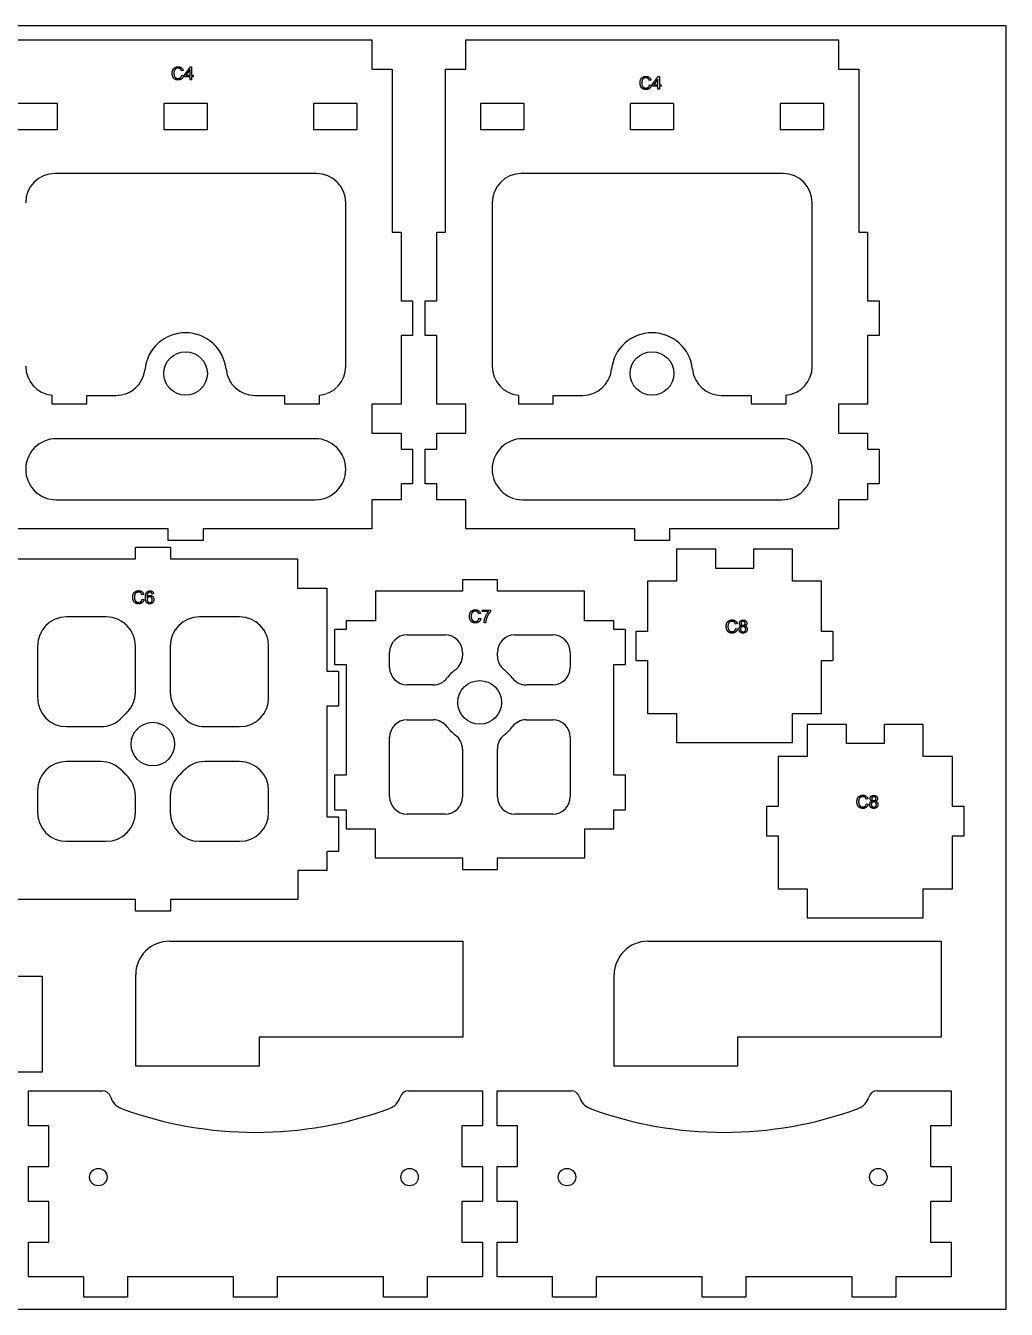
# Model space of a CAD drawing. Header units: millimetres. Extents: x -1421 to 1426, y -1337 to 584.
# Drawn here: x 6 to 464, y -678 to -78 of the extents above; entities that cross this region are included whole.
import ezdxf

# ---------------------------------------------------------------- set-up
doc = ezdxf.new("R2010")
doc.units = ezdxf.units.MM
doc.header["$MEASUREMENT"] = 0
doc.layers.add('Predeterminada', color=18, linetype='Continuous', true_color=0x000000)

msp = doc.modelspace()

# ---------------------------------------------------------------- linework, layer by layer
at = {"layer": 'Predeterminada'}
for p, q in [((-6.354, -84.643), (167.659, -84.643)), ((211.602, -84.643), (385.615, -84.643)), ((79.451, -98.929), (78.656, -99.112)), ((78.8, -101.162), (79.595, -101.361)), ((80.029, -101.159), (82.812, -97.291)), ((80.029, -101.845), (80.029, -101.159)), ((82.668, -101.845), (80.029, -101.845)), ((82.668, -98.497), (80.753, -101.159)), ((80.753, -101.159), (82.668, -101.159)), ((82.668, -101.159), (82.668, -98.497)), ((82.668, -103.255), (82.668, -101.845)), ((82.812, -97.291), (83.39, -97.291)), ((83.39, -97.291), (83.39, -101.159)), ((83.39, -101.159), (84.186, -101.159)), ((84.186, -101.845), (83.39, -101.845)), ((83.39, -101.845), (83.39, -103.255)), ((84.186, -101.159), (84.186, -101.845)), ((202.039, -98.369), (211.606, -98.369)), ((298.627, -105.647), (301.41, -101.78)), ((301.41, -101.78), (301.988, -101.78)), ((301.988, -101.78), (301.988, -105.647)), ((83.39, -103.255), (82.668, -103.255)), ((298.048, -103.418), (297.253, -103.601)), ((297.398, -105.651), (298.193, -105.85)), ((298.627, -106.334), (298.627, -105.647)), ((301.265, -106.334), (298.627, -106.334)), ((301.265, -102.986), (299.351, -105.647)), ((299.351, -105.647), (301.265, -105.647)), ((301.265, -105.647), (301.265, -102.986)), ((301.265, -107.744), (301.265, -106.334)), ((301.988, -107.744), (301.265, -107.744)), ((301.988, -105.647), (302.783, -105.647)), ((302.783, -106.334), (301.988, -106.334)), ((301.988, -106.334), (301.988, -107.744)), ((302.783, -105.647), (302.783, -106.334)), ((20.783, -114.314), (0.396, -114.314)), ((20.783, -126.546), (20.783, -114.314)), ((70.393, -114.314), (70.393, -126.546)), ((90.78, -114.314), (70.393, -114.314)), ((90.78, -126.546), (90.78, -114.314)), ((140.39, -114.314), (140.39, -126.546)), ((160.777, -114.314), (140.39, -114.314)), ((160.777, -126.546), (160.777, -114.314)), ((218.352, -114.314), (218.352, -126.546)), ((238.739, -114.314), (218.352, -114.314)), ((238.739, -126.546), (238.739, -114.314)), ((288.349, -114.314), (288.349, -126.546)), ((308.736, -114.314), (288.349, -114.314)), ((308.736, -126.546), (308.736, -114.314)), ((358.346, -114.314), (358.346, -126.546)), ((378.733, -114.314), (358.346, -114.314)), ((378.733, -126.546), (378.733, -114.314)), ((0.396, -126.546), (20.783, -126.546)), ((70.393, -126.546), (90.78, -126.546)), ((140.39, -126.546), (160.777, -126.546)), ((218.352, -126.546), (238.739, -126.546)), ((288.349, -126.546), (308.736, -126.546)), ((358.346, -126.546), (378.733, -126.546)), ((141.835, -147.164), (19.47, -147.164)), ((359.791, -147.164), (237.427, -147.164)), ((155.426, -237.219), (155.426, -160.756)), ((223.835, -160.756), (223.835, -237.219)), ((373.383, -237.219), (373.383, -160.756)), ((181.25, -206.548, 0), (186.687, -206.548)), ((186.687, -206.548), (186.687, -222.858)), ((192.574, -222.858, 0), (192.574, -206.548, 0)), ((192.574, -206.548, 0), (198.011, -206.548, 0)), ((399.207, -206.548, 0), (404.643, -206.548)), ((404.643, -206.548), (404.643, -222.858)), ((186.687, -222.858), (181.25, -222.858, 0)), ((198.011, -222.858, 0), (192.574, -222.858, 0)), ((404.643, -222.858), (399.207, -222.858, 0)), ((18.131, -250.745), (18.131, -254.822)), ((34.441, -254.822), (34.441, -250.811)), ((34.441, -250.811), (48.121, -250.811)), ((113.017, -250.811), (126.864, -250.811)), ((126.864, -250.811), (126.864, -254.822)), ((143.174, -254.822), (143.174, -250.745)), ((236.087, -250.745), (236.087, -254.822)), ((252.397, -254.822), (252.397, -250.811)), ((252.397, -250.811), (266.077, -250.811)), ((330.973, -250.811), (344.82, -250.811)), ((344.82, -250.811), (344.82, -254.822)), ((361.13, -254.822), (361.13, -250.745)), ((18.131, -254.822), (34.441, -254.822)), ((126.864, -254.822), (143.174, -254.822)), ((167.659, -254.889), (167.659, -268.48)), ((211.602, -254.889), (198.011, -254.889)), ((211.602, -268.48), (211.602, -254.889)), ((236.087, -254.822), (252.397, -254.822)), ((344.82, -254.822), (361.13, -254.822)), ((385.615, -254.889), (385.615, -268.48)), ((167.659, -268.48), (181.25, -268.48)), ((198.011, -268.48), (211.602, -268.48)), ((385.615, -268.48), (399.207, -268.48)), ((141.155, -271.054), (20.15, -271.054)), ((181.25, -275.879), (186.687, -275.879)), ((186.687, -275.879), (186.687, -292.189)), ((192.574, -292.189, 0), (192.574, -275.879)), ((192.574, -275.879), (198.011, -275.879)), ((359.111, -271.054), (238.106, -271.054)), ((399.207, -275.879), (404.643, -275.879)), ((404.643, -275.879), (404.643, -292.189)), ((186.687, -292.189), (181.25, -292.189)), ((198.011, -292.189), (192.574, -292.189, 0)), ((198.011, -299.597), (198.011, -292.189)), ((404.643, -292.189), (399.207, -292.189)), ((20.15, -299.597), (141.155, -299.597)), ((181.25, -299.597), (167.659, -299.597)), ((167.659, -299.597), (167.659, -313.188)), ((211.602, -299.597), (198.011, -299.597)), ((211.602, -313.188), (211.602, -299.597)), ((238.106, -299.597), (359.111, -299.597)), ((399.207, -299.597), (385.615, -299.597)), ((385.615, -299.597), (385.615, -313.188)), ((72.497, -313.188), (-6.354, -313.188)), ((72.497, -318.625), (72.497, -313.188)), ((167.659, -313.188), (88.807, -313.188)), ((88.807, -313.188), (88.807, -318.625)), ((290.454, -313.188), (211.602, -313.188)), ((290.454, -318.625), (290.454, -313.188)), ((385.615, -313.188), (306.764, -313.188)), ((306.764, -313.188), (306.764, -318.625)), ((57.241, -327.18), (57.241, -321.743)), ((57.241, -321.743), (73.551, -321.743)), ((88.807, -318.625), (72.497, -318.625)), ((73.551, -321.743), (73.551, -327.18)), ((306.764, -318.625), (290.454, -318.625)), ((328.261, -322.691), (310.006, -322.691)), ((310.006, -322.691), (310.006, -337.642)), ((328.261, -331.662), (328.261, -322.691)), ((364.185, -322.691), (345.93, -322.691)), ((345.93, -322.691), (345.93, -331.662)), ((364.185, -337.642), (364.185, -322.691)), ((-2.076, -327.18), (57.241, -327.18)), ((73.551, -327.18), (132.868, -327.18)), ((132.868, -327.18), (132.868, -340.909)), ((345.93, -331.662), (328.261, -331.662)), ((132.868, -340.909), (146.46, -340.909)), ((146.46, -340.909), (146.588, -340.909)), ((146.588, -340.909), (146.588, -379.784)), ((226.268, -336.944), (209.958, -336.944)), ((209.958, -336.944), (209.958, -342.38)), ((226.268, -342.38), (226.268, -336.944)), ((310.006, -337.642), (296.414, -337.642)), ((296.414, -337.642), (296.414, -361.094)), ((377.777, -337.642), (364.185, -337.642)), ((377.777, -361.094), (377.777, -337.642)), ((61.015, -343.825), (60.22, -344.008)), ((60.364, -346.058), (61.16, -346.257)), ((65.642, -343.633), (64.919, -343.705)), ((169.295, -342.38), (169.295, -356.109)), ((209.958, -342.38), (169.295, -342.38)), ((266.931, -342.38), (226.268, -342.38)), ((266.931, -356.109), (266.931, -342.38)), ((218.362, -352.736, 0), (217.566, -352.919, 0)), ((219.229, -351.893, 0), (219.229, -351.17, 0)), ((219.229, -351.17, 0), (223.096, -351.17, 0)), ((222.157, -351.893, 0), (219.229, -351.893, 0)), ((223.096, -351.17, 0), (223.096, -351.755, 0)), ((43.539, -354.363), (24.98, -354.363)), ((105.813, -354.363), (87.032, -354.363)), ((155.703, -356.109), (155.542, -356.109)), ((155.542, -356.109), (155.542, -360.284)), ((169.295, -356.109), (155.703, -356.109)), ((217.711, -354.969, 0), (218.506, -355.168, 0)), ((220.783, -357.062, 0), (220.06, -357.062, 0)), ((280.523, -356.109), (266.931, -356.109)), ((280.684, -356.109), (280.523, -356.109)), ((280.684, -360.284), (280.684, -356.109)), ((338.317, -357.493), (337.522, -357.676)), ((337.667, -359.726), (338.462, -359.925)), ((155.542, -360.284), (150.106, -360.284)), ((150.106, -360.284), (150.106, -376.594, 0)), ((184.085, -362.768), (201.803, -362.768)), ((234.423, -362.768), (252.141, -362.768)), ((286.12, -360.284), (280.684, -360.284)), ((286.12, -376.594), (286.12, -360.284)), ((296.414, -361.094), (290.978, -361.094)), ((290.978, -361.094), (290.978, -374.685)), ((383.213, -361.094), (377.777, -361.094)), ((383.213, -374.685), (383.213, -361.094)), ((11.388, -367.955), (11.388, -392.057)), ((57.13, -389.49), (57.13, -367.955)), ((73.44, -367.955), (73.44, -389.49)), ((119.404, -392.057), (119.404, -367.955)), ((175.93, -377.993), (175.93, -370.923)), ((209.958, -370.923), (209.958, -372.474)), ((226.268, -372.64), (226.268, -370.923)), ((260.296, -370.923), (260.296, -377.993)), ((150.106, -376.594, 0), (155.542, -376.594, 0)), ((155.542, -376.594, 0), (155.542, -428.256, 0)), ((280.684, -428.256, 0), (280.684, -376.594, 0)), ((280.684, -376.594, 0), (286.12, -376.594)), ((290.978, -374.685), (296.414, -374.685)), ((296.414, -374.685), (296.414, -399.496)), ((377.777, -399.496), (377.777, -374.685)), ((377.777, -374.685), (383.213, -374.685)), ((146.588, -379.784), (152.024, -379.784)), ((152.024, -379.784), (152.024, -396.094)), ((196.256, -386.148), (184.085, -386.148)), ((252.141, -386.148), (239.749, -386.148)), ((152.024, -396.094), (146.588, -396.094)), ((146.588, -396.094), (146.588, -447.756)), ((296.414, -399.496), (310.006, -399.496)), ((310.006, -399.496), (310.006, -413.088)), ((364.185, -413.088), (364.185, -399.496)), ((364.185, -399.496), (377.777, -399.496)), ((24.98, -405.648), (40.972, -405.648)), ((89.599, -405.648), (105.813, -405.648)), ((184.085, -402.458), (196.256, -402.458)), ((239.749, -402.458), (252.141, -402.458)), ((389.338, -404.624), (371.083, -404.624)), ((371.083, -404.624), (371.083, -419.575)), ((389.338, -413.594), (389.338, -404.624)), ((425.262, -404.624), (407.007, -404.624)), ((407.007, -404.624), (407.007, -413.594)), ((425.262, -419.575), (425.262, -404.624)), ((175.93, -438.382), (175.93, -410.613)), ((260.296, -410.613), (260.296, -438.382)), ((310.006, -413.088), (364.185, -413.088)), ((407.007, -413.594), (389.338, -413.594)), ((209.958, -416.133), (209.958, -438.382)), ((226.268, -438.382), (226.268, -415.966)), ((371.083, -419.575), (357.491, -419.575)), ((357.491, -419.575), (357.491, -443.026)), ((438.854, -419.575), (425.262, -419.575)), ((438.854, -443.026), (438.854, -419.575)), ((40.972, -421.958), (24.98, -421.958)), ((105.813, -421.958), (89.599, -421.958)), ((155.542, -428.256, 0), (150.106, -428.256)), ((150.106, -428.256), (150.106, -444.566, 0)), ((286.12, -428.256), (280.684, -428.256, 0)), ((286.12, -444.566), (286.12, -428.256)), ((11.388, -435.55), (11.388, -445.649)), ((119.404, -445.649), (119.404, -435.55)), ((57.13, -445.649), (57.13, -438.117)), ((73.44, -438.117), (73.44, -445.649)), ((357.491, -443.026), (352.055, -443.026)), ((352.055, -443.026), (352.055, -456.618)), ((399.394, -439.425), (398.599, -439.608)), ((398.744, -441.658), (399.539, -441.858)), ((444.29, -443.026), (438.854, -443.026)), ((444.29, -456.618), (444.29, -443.026)), ((146.588, -447.756), (152.024, -447.756)), ((150.106, -444.566, 0), (155.542, -444.566, 0)), ((152.024, -447.756), (152.024, -464.066)), ((155.542, -444.566, 0), (155.542, -453.332, 0)), ((201.803, -446.537), (184.085, -446.537)), ((252.141, -446.537), (234.423, -446.537)), ((280.684, -453.332, 0), (280.684, -444.566, 0)), ((280.684, -444.566, 0), (286.12, -444.566)), ((155.542, -453.332, 0), (169.134, -453.332)), ((169.134, -453.332), (169.134, -466.924)), ((267.092, -466.924), (267.092, -453.332)), ((267.092, -453.332), (280.684, -453.332, 0)), ((24.98, -459.241), (43.539, -459.241)), ((87.032, -459.241), (105.813, -459.241)), ((352.055, -456.618), (357.491, -456.618)), ((357.491, -456.618), (357.491, -481.429)), ((438.854, -481.429), (438.854, -456.618)), ((438.854, -456.618), (444.29, -456.618)), ((152.024, -464.066), (146.588, -464.066)), ((146.588, -464.066), (146.588, -472.832)), ((169.134, -466.924), (209.958, -466.924)), ((209.958, -466.924), (209.958, -472.361)), ((226.268, -472.361), (226.268, -466.924)), ((226.268, -466.924), (267.092, -466.924)), ((146.588, -472.832), (132.996, -472.832)), ((132.996, -472.832), (132.996, -486.424)), ((209.958, -472.361), (226.268, -472.361)), ((357.491, -481.429), (371.083, -481.429)), ((371.083, -481.429), (371.083, -495.02)), ((425.262, -495.02), (425.262, -481.429)), ((425.262, -481.429), (438.854, -481.429)), ((57.241, -486.424), (-2.204, -486.424)), ((57.241, -491.861), (57.241, -486.424)), ((73.551, -491.861), (57.241, -491.861)), ((132.996, -486.424), (73.551, -486.424)), ((73.551, -486.424), (73.551, -491.861)), ((371.083, -495.02), (425.262, -495.02)), ((72.998, -505.953), (210.078, -505.953)), ((210.078, -505.953), (210.078, -550.805)), ((296.553, -505.953), (433.633, -505.953)), ((433.633, -505.953), (433.633, -550.805)), ((57.272, -564.397), (57.272, -521.679)), ((280.827, -564.397), (280.827, -521.679)), ((-123.424, -522.217), (13.655, -522.217)), ((13.655, -522.217), (13.655, -567.07)), ((210.078, -550.805), (114.937, -550.805)), ((114.937, -550.805), (114.937, -564.397)), ((433.633, -550.805), (338.492, -550.805)), ((338.492, -550.805), (338.492, -564.397)), ((13.655, -567.07), (-81.486, -567.07)), ((114.937, -564.397), (57.272, -564.397)), ((338.492, -564.397), (280.827, -564.397)), ((7.211, -592.188), (7.211, -575.878)), ((7.211, -575.878), (16.726, -575.878)), ((16.726, -575.878), (41.703, -575.878)), ((184.749, -575.878), (209.727, -575.878)), ((209.727, -575.878), (219.241, -575.878)), ((219.241, -575.878), (219.241, -592.188)), ((226.195, -592.188), (226.195, -575.878)), ((226.195, -575.878), (235.709, -575.878)), ((235.709, -575.878), (260.687, -575.878)), ((403.733, -575.878), (428.711, -575.878)), ((428.711, -575.878), (438.225, -575.878)), ((438.225, -575.878), (438.225, -592.188)), ((16.726, -592.188), (7.211, -592.188)), ((16.726, -611.217), (16.726, -592.188)), ((219.241, -592.188), (209.727, -592.188)), ((209.727, -592.188), (209.727, -611.217)), ((235.709, -592.188), (226.195, -592.188)), ((235.709, -611.217), (235.709, -592.188)), ((438.225, -592.188), (428.711, -592.188)), ((428.711, -592.188), (428.711, -611.217)), ((7.211, -627.527), (7.211, -611.217)), ((7.211, -611.217), (16.726, -611.217)), ((209.727, -611.217), (219.241, -611.217)), ((219.241, -611.217), (219.241, -627.527)), ((226.195, -627.527), (226.195, -611.217)), ((226.195, -611.217), (235.709, -611.217)), ((428.711, -611.217), (438.225, -611.217)), ((438.225, -611.217), (438.225, -627.527)), ((16.726, -627.527), (7.211, -627.527)), ((16.726, -646.555), (16.726, -627.527)), ((219.241, -627.527), (209.727, -627.527)), ((209.727, -627.527), (209.727, -646.555)), ((235.709, -627.527), (226.195, -627.527)), ((235.709, -646.555), (235.709, -627.527)), ((438.225, -627.527), (428.711, -627.527)), ((428.711, -627.527), (428.711, -646.555)), ((7.211, -662.865), (7.211, -646.555)), ((7.211, -646.555), (16.726, -646.555)), ((209.727, -646.555), (219.241, -646.555)), ((219.241, -646.555), (219.241, -662.865)), ((226.195, -662.865), (226.195, -646.555)), ((226.195, -646.555), (235.709, -646.555)), ((428.711, -646.555), (438.225, -646.555)), ((438.225, -646.555), (438.225, -662.865)), ((16.726, -662.865), (7.211, -662.865)), ((33.035, -662.865), (16.726, -662.865)), ((33.035, -672.379), (33.035, -662.865)), ((103.032, -662.865), (53.423, -662.865)), ((53.423, -662.865), (53.423, -672.379)), ((103.032, -672.379), (103.032, -662.865)), ((173.029, -662.865), (123.42, -662.865)), ((123.42, -662.865), (123.42, -672.379)), ((173.029, -672.379), (173.029, -662.865)), ((209.727, -662.865), (193.417, -662.865)), ((193.417, -662.865), (193.417, -672.379)), ((219.241, -662.865), (209.727, -662.865)), ((235.709, -662.865), (226.195, -662.865)), ((252.019, -662.865), (235.709, -662.865)), ((252.019, -672.379), (252.019, -662.865)), ((322.016, -662.865), (272.407, -662.865)), ((272.407, -662.865), (272.407, -672.379)), ((322.016, -672.379), (322.016, -662.865)), ((392.013, -662.865), (342.404, -662.865)), ((342.404, -662.865), (342.404, -672.379)), ((392.013, -672.379), (392.013, -662.865)), ((428.711, -662.865), (412.401, -662.865)), ((412.401, -662.865), (412.401, -672.379)), ((438.225, -662.865), (428.711, -662.865)), ((53.423, -672.379), (33.035, -672.379)), ((123.42, -672.379), (103.032, -672.379)), ((193.417, -672.379), (173.029, -672.379)), ((272.407, -672.379), (252.019, -672.379)), ((342.404, -672.379), (322.016, -672.379)), ((412.401, -672.379), (392.013, -672.379))]:
    msp.add_line(p, q, dxfattribs=at)
msp.add_lwpolyline([(-435.939, -677.994), (464.061, -677.994), (464.061, -77.994), (-435.939, -77.994), (-435.939, -677.994)], dxfattribs=at)
for centre, radius in [((80.569, -240.567), 10.194), ((298.525, -240.567), 10.194), ((218.002, -394.303), 10.194), ((65.285, -413.803), 10.194), ((39.811, -616.198), 4.077), ((185.256, -616.198), 4.077), ((258.794, -616.198), 4.077), ((404.24, -616.198), 4.077)]:
    msp.add_circle(centre, radius, dxfattribs=at)
for centre, radius, start, end in [((19.47, -160.756), 13.592, 90, 180), ((141.835, -160.756), 13.592, 0, 90), ((237.427, -160.756), 13.592, 90, 180), ((359.791, -160.756), 13.592, 0, 90), ((80.569, -240.567), 19.028, 5.890948, 174.109052), ((298.525, -240.567), 19.028, 5.890948, 174.109052), ((19.47, -237.219), 13.592, 180, 264.34482), ((48.121, -237.219), 13.592, 269.999999, 354.109052), ((113.017, -237.219), 13.592, 185.890948, 270), ((141.835, -237.219), 13.592, 275.65518, 360), ((237.427, -237.219), 13.592, 180, 264.34482), ((266.077, -237.219), 13.592, 269.999999, 354.109052), ((330.973, -237.219), 13.592, 185.890948, 270), ((359.791, -237.219), 13.592, 275.65518, 360), ((20.15, -285.325), 14.271, 90, 180), ((141.155, -285.325), 14.271, 0, 90), ((238.106, -285.325), 14.271, 90, 180), ((359.111, -285.325), 14.271, 0, 90), ((20.15, -285.325), 14.271, 180, 270), ((141.155, -285.325), 14.271, 270, 360), ((238.106, -285.325), 14.271, 180, 270), ((359.111, -285.325), 14.271, 270, 360), ((24.98, -367.955), 13.592, 90, 180), ((43.539, -367.955), 13.592, 360, 90), ((87.032, -367.955), 13.592, 90, 180), ((105.813, -367.955), 13.592, 0, 90), ((184.085, -370.923), 8.155, 90, 180), ((201.803, -370.923), 8.155, 0, 90), ((234.423, -370.923), 8.155, 90, 180), ((252.141, -370.923), 8.155, 360, 90), ((184.085, -377.993), 8.155, 180, 270), ((201.803, -372.474), 8.155, 306.57838, 0.000011), ((234.423, -372.64), 8.155, 180, 232.837463), ((252.141, -377.993), 8.155, 270, 0), ((196.256, -377.993), 8.155, 269.999994, 323.1301), ((218.002, -394.303), 19.028, 126.578373, 143.130103), ((218.002, -394.303), 19.028, 36.86989, 52.837463), ((239.749, -377.993), 8.155, 216.869916, 270.000044), ((43.539, -389.49), 13.592, 311.810315, 0), ((87.032, -389.49), 13.592, 180, 228.189685), ((24.98, -392.057), 13.592, 180, 270), ((105.813, -392.057), 13.592, 270, 0), ((40.972, -392.057), 13.592, 269.999951, 318.189666), ((65.285, -413.803), 19.028, 131.810315, 138.189699), ((65.285, -413.803), 19.028, 41.810314, 48.189685), ((89.599, -392.057), 13.592, 221.810316, 270.000002), ((184.085, -410.613), 8.155, 90, 180), ((196.256, -410.613), 8.155, 36.8699, 90.000005), ((218.002, -394.303), 19.028, 216.869897, 233.421625), ((218.002, -394.303), 19.028, 307.162534, 323.130103), ((239.749, -410.613), 8.155, 89.999999, 143.130102), ((252.141, -410.613), 8.155, 360, 90), ((201.803, -416.133), 8.155, 360, 53.421625), ((234.423, -415.966), 8.155, 127.162543, 180.000016), ((24.98, -435.55), 13.592, 90, 180), ((40.972, -435.55), 13.592, 41.810315, 90), ((89.599, -435.55), 13.592, 89.999963, 138.189671), ((105.813, -435.55), 13.592, 360, 90), ((65.285, -413.803), 19.028, 221.810315, 228.189685), ((43.539, -438.117), 13.592, 360, 48.189685), ((87.032, -438.117), 13.592, 131.810356, 180.000105), ((65.285, -413.803), 19.028, 311.810286, 318.189695), ((184.085, -438.382), 8.155, 180, 270), ((201.803, -438.382), 8.155, 270, 0), ((234.423, -438.382), 8.155, 180, 270), ((252.141, -438.382), 8.155, 270, 0), ((24.98, -445.649), 13.592, 180, 270), ((43.539, -445.649), 13.592, 270, 0), ((87.032, -445.649), 13.592, 180, 270), ((105.813, -445.649), 13.592, 270, 0), ((72.998, -521.679), 15.726, 90.000355, 180.000355), ((296.554, -521.679), 15.726, 90.000355, 180.000355), ((41.703, -579.956), 4.077, 16.644362, 90.000002), ((184.749, -579.956), 4.077, 89.999968, 163.355632), ((260.687, -579.956), 4.077, 16.644362, 90.000002), ((403.733, -579.956), 4.077, 89.999968, 163.355632), ((53.423, -576.452), 8.155, 196.644361, 249.775627), ((173.029, -576.452), 8.155, 290.224373, 343.355641), ((272.407, -576.452), 8.155, 196.644361, 249.775627), ((392.013, -576.452), 8.155, 290.224373, 343.355641), ((113.226, -414.125), 181.148, 249.775627, 290.224373), ((332.21, -414.125), 181.148, 249.775627, 290.224373)]:
    msp.add_arc(centre, radius, start, end, dxfattribs=at)
for points, degree in [([(167.659, -84.643), (167.658, -89.218), (167.656, -93.794), (167.655, -98.369)], 3), ([(385.615, -84.643), (385.614, -89.218), (385.613, -93.794), (385.611, -98.369)], 3), ([(74.318, -100.228), (74.318, -99.294), (74.671, -98.599)], 2), ([(74.634, -101.831), (74.318, -101.085), (74.318, -100.228)], 2), ([(75.554, -102.97), (74.95, -102.577), (74.634, -101.831)], 2), ([(74.671, -98.599), (75.025, -97.904), (75.677, -97.544)], 2), ([(75.299, -99.081), (75.113, -99.635), (75.113, -100.225)], 2), ([(75.113, -100.225), (75.113, -100.984), (75.336, -101.55)], 2), ([(75.941, -98.198), (75.484, -98.527), (75.299, -99.081)], 2), ([(75.336, -101.55), (75.559, -102.116), (76.029, -102.397)], 2), ([(75.677, -97.544), (76.329, -97.183), (77.113, -97.183)], 2), ([(77.078, -97.869), (76.398, -97.869), (75.941, -98.198)], 2), ([(78.06, -98.166), (77.669, -97.869), (77.078, -97.869)], 2), ([(77.113, -97.183), (78.001, -97.183), (78.607, -97.641)], 2), ([(78.656, -99.112), (78.451, -98.462), (78.06, -98.166)], 2), ([(78.175, -102.295), (78.637, -101.913), (78.8, -101.162)], 2), ([(78.607, -97.641), (79.212, -98.099), (79.451, -98.929)], 2), ([(79.595, -101.361), (79.347, -102.338), (78.702, -102.851)], 2), ([(202.039, -174.502), (202.039, -149.124), (202.039, -123.747), (202.039, -98.369)], 3), ([(294.275, -102.032), (294.927, -101.672), (295.71, -101.672)], 2), ([(295.71, -101.672), (296.599, -101.672), (297.204, -102.13)], 2), ([(77.124, -103.363), (76.159, -103.363), (75.554, -102.97)], 2), ([(76.029, -102.397), (76.499, -102.677), (77.047, -102.677)], 2), ([(77.047, -102.677), (77.713, -102.677), (78.175, -102.295)], 2), ([(78.702, -102.851), (78.056, -103.363), (77.124, -103.363)], 2), ([(292.916, -104.717), (292.916, -103.783), (293.269, -103.088)], 2), ([(293.231, -106.32), (292.916, -105.573), (292.916, -104.717)], 2), ([(294.152, -107.459), (293.547, -107.066), (293.231, -106.32)], 2), ([(293.269, -103.088), (293.622, -102.393), (294.275, -102.032)], 2), ([(293.896, -103.57), (293.711, -104.124), (293.711, -104.713)], 2), ([(293.711, -104.713), (293.711, -105.472), (293.934, -106.039)], 2), ([(294.538, -102.687), (294.081, -103.016), (293.896, -103.57)], 2), ([(293.934, -106.039), (294.156, -106.605), (294.626, -106.885)], 2), ([(295.721, -107.852), (294.756, -107.852), (294.152, -107.459)], 2), ([(295.675, -102.358), (294.995, -102.358), (294.538, -102.687)], 2), ([(294.626, -106.885), (295.096, -107.166), (295.644, -107.166)], 2), ([(295.644, -107.166), (296.31, -107.166), (296.772, -106.784)], 2), ([(296.658, -102.655), (296.267, -102.358), (295.675, -102.358)], 2), ([(297.299, -107.339), (296.654, -107.852), (295.721, -107.852)], 2), ([(297.253, -103.601), (297.048, -102.951), (296.658, -102.655)], 2), ([(296.772, -106.784), (297.234, -106.402), (297.398, -105.651)], 2), ([(297.204, -102.13), (297.81, -102.588), (298.048, -103.418)], 2), ([(298.193, -105.85), (297.944, -106.827), (297.299, -107.339)], 2), ([(181.25, -174.503, 0), (181.25, -185.185, 0), (181.25, -195.867, 0), (181.25, -206.548, 0)], 3), ([(198.011, -206.548, 0), (198.011, -195.866, 0), (198.011, -185.184, 0), (198.011, -174.502, 0)], 3), ([(399.207, -174.503, 0), (399.207, -185.185, 0), (399.207, -195.867, 0), (399.207, -206.548, 0)], 3), ([(181.25, -222.858, 0), (181.25, -233.535, 0), (181.25, -244.212, 0), (181.25, -254.889)], 3), ([(198.011, -254.889), (198.011, -244.212, 0), (198.011, -233.535, 0), (198.011, -222.858, 0)], 3), ([(399.207, -222.858, 0), (399.207, -233.535, 0), (399.207, -244.212, 0), (399.207, -254.889)], 3), ([(55.882, -345.124), (55.882, -344.19), (56.236, -343.495)], 2), ([(56.198, -346.727), (55.882, -345.981), (55.882, -345.124)], 2), ([(57.118, -347.866), (56.514, -347.473), (56.198, -346.727)], 2), ([(56.236, -343.495), (56.589, -342.8), (57.241, -342.439)], 2), ([(56.863, -343.977), (56.678, -344.531), (56.678, -345.12)], 2), ([(56.678, -345.12), (56.678, -345.879), (56.9, -346.446)], 2), ([(57.505, -343.094), (57.048, -343.423), (56.863, -343.977)], 2), ([(56.9, -346.446), (57.123, -347.012), (57.593, -347.292)], 2), ([(58.688, -348.259), (57.723, -348.259), (57.118, -347.866)], 2), ([(57.241, -342.439), (57.894, -342.079), (58.677, -342.079)], 2), ([(58.642, -342.765), (57.962, -342.765), (57.505, -343.094)], 2), ([(57.593, -347.292), (58.063, -347.573), (58.611, -347.573)], 2), ([(58.611, -347.573), (59.277, -347.573), (59.739, -347.191)], 2), ([(59.624, -343.062), (59.234, -342.765), (58.642, -342.765)], 2), ([(58.677, -342.079), (59.565, -342.079), (60.171, -342.537)], 2), ([(60.266, -347.747), (59.621, -348.259), (58.688, -348.259)], 2), ([(60.22, -344.008), (60.015, -343.358), (59.624, -343.062)], 2), ([(59.739, -347.191), (60.201, -346.809), (60.364, -346.058)], 2), ([(60.171, -342.537), (60.777, -342.995), (61.015, -343.825)], 2), ([(61.16, -346.257), (60.911, -347.234), (60.266, -347.747)], 2), ([(61.81, -345.358), (61.81, -343.624), (62.449, -342.837)], 2), ([(62.388, -347.584), (61.81, -346.908), (61.81, -345.358)], 2), ([(63.882, -348.259), (62.966, -348.259), (62.388, -347.584)], 2), ([(62.449, -342.837), (63.006, -342.151), (63.949, -342.151)], 2), ([(62.741, -343.697), (62.541, -344.182), (62.533, -345.075)], 2), ([(62.533, -345.075), (62.798, -344.673), (63.181, -344.478)], 2), ([(62.993, -345.289), (62.642, -345.643), (62.642, -346.218)], 2), ([(62.642, -346.218), (62.642, -346.596), (62.805, -346.94)], 2), ([(63.271, -342.961), (62.941, -343.213), (62.741, -343.697)], 2), ([(62.805, -346.94), (62.968, -347.284), (63.253, -347.464)], 2), ([(63.849, -344.934), (63.345, -344.934), (62.993, -345.289)], 2), ([(63.181, -344.478), (63.564, -344.283), (63.984, -344.283)], 2), ([(63.253, -347.464), (63.537, -347.645), (63.878, -347.645)], 2), ([(63.905, -342.765), (63.554, -342.765), (63.271, -342.961)], 2), ([(64.701, -345.289), (64.375, -344.934), (63.849, -344.934)], 2), ([(63.878, -347.645), (64.367, -347.645), (64.697, -347.272)], 2), ([(64.641, -343.079), (64.343, -342.765), (63.905, -342.765)], 2), ([(63.949, -342.151), (64.653, -342.151), (65.103, -342.545)], 2), ([(63.984, -344.283), (64.719, -344.283), (65.234, -344.823)], 2), ([(64.919, -343.705), (64.82, -343.274), (64.641, -343.079)], 2), ([(64.697, -347.272), (65.027, -346.899), (65.027, -346.259)], 2), ([(65.027, -346.259), (65.027, -345.643), (64.701, -345.289)], 2), ([(65.508, -347.263), (65.265, -347.746), (64.842, -348.003)], 2), ([(65.103, -342.545), (65.552, -342.939), (65.642, -343.633)], 2), ([(65.234, -344.823), (65.75, -345.363), (65.75, -346.218)], 2), ([(65.75, -346.218), (65.75, -346.781), (65.508, -347.263)], 2), ([(64.842, -348.003), (64.419, -348.259), (63.882, -348.259)], 2), ([(213.229, -354.035, 0), (213.229, -353.101, 0), (213.582, -352.406, 0)], 2), ([(213.582, -352.406, 0), (213.936, -351.711, 0), (214.588, -351.35, 0)], 2), ([(214.209, -352.888, 0), (214.024, -353.442, 0), (214.024, -354.031, 0)], 2), ([(214.852, -352.005, 0), (214.395, -352.334, 0), (214.209, -352.888, 0)], 2), ([(214.588, -351.35, 0), (215.24, -350.99, 0), (216.023, -350.99, 0)], 2), ([(215.988, -351.676, 0), (215.308, -351.676, 0), (214.852, -352.005, 0)], 2), ([(216.971, -351.973, 0), (216.58, -351.676, 0), (215.988, -351.676, 0)], 2), ([(216.023, -350.99, 0), (216.912, -350.99, 0), (217.518, -351.448, 0)], 2), ([(217.566, -352.919, 0), (217.361, -352.269, 0), (216.971, -351.973, 0)], 2), ([(217.518, -351.448, 0), (218.123, -351.906, 0), (218.362, -352.736, 0)], 2), ([(220.338, -355.366, 0), (220.604, -354.372, 0), (221.1, -353.449, 0)], 2), ([(221.948, -353.366, 0), (221.379, -354.368, 0), (221.069, -355.427, 0)], 2), ([(221.1, -353.449, 0), (221.597, -352.526, 0), (222.157, -351.893, 0)], 2), ([(223.096, -351.755, 0), (222.517, -352.364, 0), (221.948, -353.366, 0)], 2), ([(213.545, -355.638, 0), (213.229, -354.891, 0), (213.229, -354.035, 0)], 2), ([(214.465, -356.777, 0), (213.86, -356.384, 0), (213.545, -355.638, 0)], 2), ([(214.024, -354.031, 0), (214.024, -354.79, 0), (214.247, -355.357, 0)], 2), ([(214.247, -355.357, 0), (214.47, -355.923, 0), (214.94, -356.203, 0)], 2), ([(216.035, -357.17, 0), (215.07, -357.17, 0), (214.465, -356.777, 0)], 2), ([(214.94, -356.203, 0), (215.41, -356.484, 0), (215.957, -356.484, 0)], 2), ([(215.957, -356.484, 0), (216.624, -356.484, 0), (217.086, -356.102, 0)], 2), ([(217.612, -356.657, 0), (216.967, -357.17, 0), (216.035, -357.17, 0)], 2), ([(217.086, -356.102, 0), (217.548, -355.72, 0), (217.711, -354.969, 0)], 2), ([(218.506, -355.168, 0), (218.258, -356.145, 0), (217.612, -356.657, 0)], 2), ([(220.06, -357.062, 0), (220.073, -356.36, 0), (220.338, -355.366, 0)], 2), ([(221.069, -355.427, 0), (220.845, -356.173, 0), (220.783, -357.062, 0)], 2), ([(333.185, -358.792), (333.185, -357.858), (333.538, -357.163)], 2), ([(333.5, -360.394), (333.185, -359.648), (333.185, -358.792)], 2), ([(333.538, -357.163), (333.891, -356.468), (334.544, -356.107)], 2), ([(334.165, -357.645), (333.98, -358.199), (333.98, -358.788)], 2), ([(333.98, -358.788), (333.98, -359.547), (334.203, -360.114)], 2), ([(334.807, -356.762), (334.35, -357.091), (334.165, -357.645)], 2), ([(334.544, -356.107), (335.196, -355.746), (335.979, -355.746)], 2), ([(335.944, -356.433), (335.264, -356.433), (334.807, -356.762)], 2), ([(336.927, -356.73), (336.536, -356.433), (335.944, -356.433)], 2), ([(335.979, -355.746), (336.868, -355.746), (337.473, -356.204)], 2), ([(337.522, -357.676), (337.317, -357.026), (336.927, -356.73)], 2), ([(337.041, -360.859), (337.503, -360.477), (337.667, -359.726)], 2), ([(337.473, -356.204), (338.079, -356.662), (338.317, -357.493)], 2), ([(338.462, -359.925), (338.213, -360.902), (337.568, -361.414)], 2), ([(339.149, -360.086), (339.149, -359.5), (339.432, -359.104)], 2), ([(339.365, -357.352), (339.365, -356.703), (339.832, -356.261)], 2), ([(339.579, -358.09), (339.365, -357.782), (339.365, -357.352)], 2), ([(339.432, -359.104), (339.715, -358.709), (340.238, -358.565)], 2), ([(340.238, -358.565), (339.794, -358.398), (339.579, -358.09)], 2), ([(339.832, -356.261), (340.298, -355.819), (341.072, -355.819)], 2), ([(340.201, -359.233), (339.871, -359.576), (339.871, -360.089)], 2), ([(340.362, -356.698), (340.088, -356.962), (340.088, -357.331)], 2), ([(340.088, -357.331), (340.088, -357.747), (340.358, -358.012)], 2), ([(341.064, -358.891), (340.531, -358.891), (340.201, -359.233)], 2), ([(340.358, -358.012), (340.628, -358.277), (341.091, -358.277)], 2), ([(341.082, -356.433), (340.636, -356.433), (340.362, -356.698)], 2), ([(341.951, -359.237), (341.609, -358.891), (341.064, -358.891)], 2), ([(341.072, -355.819), (341.85, -355.819), (342.325, -356.271)], 2), ([(341.8, -356.704), (341.525, -356.433), (341.082, -356.433)], 2), ([(341.091, -358.277), (341.541, -358.277), (341.809, -358.014)], 2), ([(342.076, -357.371), (342.076, -356.974), (341.8, -356.704)], 2), ([(341.809, -358.014), (342.076, -357.751), (342.076, -357.371)], 2), ([(342.588, -358.092), (342.377, -358.398), (341.948, -358.565)], 2), ([(341.948, -358.565), (342.47, -358.745), (342.743, -359.147)], 2), ([(342.293, -360.114), (342.293, -359.584), (341.951, -359.237)], 2), ([(342.325, -356.271), (342.799, -356.723), (342.799, -357.372)], 2), ([(342.799, -357.372), (342.799, -357.786), (342.588, -358.092)], 2), ([(342.743, -359.147), (343.016, -359.549), (343.016, -360.107)], 2), ([(334.421, -361.534), (333.816, -361.14), (333.5, -360.394)], 2), ([(334.203, -360.114), (334.425, -360.68), (334.895, -360.96)], 2), ([(335.99, -361.927), (335.025, -361.927), (334.421, -361.534)], 2), ([(334.895, -360.96), (335.365, -361.24), (335.913, -361.24)], 2), ([(335.913, -361.24), (336.579, -361.24), (337.041, -360.859)], 2), ([(337.568, -361.414), (336.923, -361.927), (335.99, -361.927)], 2), ([(339.681, -361.4), (339.149, -360.873), (339.149, -360.086)], 2), ([(341.082, -361.927), (340.214, -361.927), (339.681, -361.4)], 2), ([(339.871, -360.089), (339.871, -360.403), (340.01, -360.697)], 2), ([(340.01, -360.697), (340.149, -360.991), (340.451, -361.152)], 2), ([(340.451, -361.152), (340.752, -361.313), (341.089, -361.313)], 2), ([(342.483, -361.402), (341.951, -361.927), (341.082, -361.927)], 2), ([(341.089, -361.313), (341.63, -361.313), (341.961, -360.974)], 2), ([(341.961, -360.974), (342.293, -360.636), (342.293, -360.114)], 2), ([(343.016, -360.107), (343.016, -360.878), (342.483, -361.402)], 2), ([(395.621, -438.04), (396.273, -437.679), (397.056, -437.679)], 2), ([(397.056, -437.679), (397.945, -437.679), (398.55, -438.137)], 2), ([(400.909, -438.194), (401.375, -437.751), (402.149, -437.751)], 2), ([(402.149, -437.751), (402.927, -437.751), (403.402, -438.204)], 2), ([(394.262, -440.725), (394.262, -439.791), (394.615, -439.096)], 2), ([(394.578, -442.327), (394.262, -441.581), (394.262, -440.725)], 2), ([(395.498, -443.466), (394.893, -443.073), (394.578, -442.327)], 2), ([(394.615, -439.096), (394.968, -438.401), (395.621, -438.04)], 2), ([(395.242, -439.578), (395.057, -440.132), (395.057, -440.721)], 2), ([(395.057, -440.721), (395.057, -441.48), (395.28, -442.046)], 2), ([(395.884, -438.695), (395.427, -439.024), (395.242, -439.578)], 2), ([(395.28, -442.046), (395.503, -442.613), (395.972, -442.893)], 2), ([(397.068, -443.86), (396.102, -443.86), (395.498, -443.466)], 2), ([(397.021, -438.366), (396.341, -438.366), (395.884, -438.695)], 2), ([(395.972, -442.893), (396.442, -443.173), (396.99, -443.173)], 2), ([(396.99, -443.173), (397.657, -443.173), (398.119, -442.791)], 2), ([(398.004, -438.662), (397.613, -438.366), (397.021, -438.366)], 2), ([(398.645, -443.347), (398, -443.86), (397.068, -443.86)], 2), ([(398.599, -439.608), (398.394, -438.959), (398.004, -438.662)], 2), ([(398.119, -442.791), (398.581, -442.409), (398.744, -441.658)], 2), ([(398.55, -438.137), (399.156, -438.595), (399.394, -439.425)], 2), ([(399.539, -441.858), (399.29, -442.834), (398.645, -443.347)], 2), ([(400.226, -442.019), (400.226, -441.432), (400.509, -441.037)], 2), ([(400.758, -443.333), (400.226, -442.806), (400.226, -442.019)], 2), ([(400.443, -439.285), (400.443, -438.636), (400.909, -438.194)], 2), ([(400.657, -440.023), (400.443, -439.715), (400.443, -439.285)], 2), ([(400.509, -441.037), (400.792, -440.641), (401.315, -440.498)], 2), ([(401.315, -440.498), (400.871, -440.331), (400.657, -440.023)], 2), ([(402.159, -443.86), (401.291, -443.86), (400.758, -443.333)], 2), ([(401.278, -441.166), (400.949, -441.509), (400.949, -442.022)], 2), ([(400.949, -442.022), (400.949, -442.336), (401.087, -442.63)], 2), ([(401.087, -442.63), (401.226, -442.923), (401.528, -443.084)], 2), ([(401.439, -438.63), (401.165, -438.895), (401.165, -439.263)], 2), ([(401.165, -439.263), (401.165, -439.68), (401.435, -439.945)], 2), ([(402.141, -440.824), (401.608, -440.824), (401.278, -441.166)], 2), ([(401.435, -439.945), (401.705, -440.209), (402.168, -440.209)], 2), ([(402.159, -438.366), (401.713, -438.366), (401.439, -438.63)], 2), ([(401.528, -443.084), (401.829, -443.245), (402.166, -443.245)], 2), ([(403.028, -441.17), (402.686, -440.824), (402.141, -440.824)], 2), ([(402.877, -438.636), (402.602, -438.366), (402.159, -438.366)], 2), ([(403.561, -443.335), (403.028, -443.86), (402.159, -443.86)], 2), ([(402.166, -443.245), (402.707, -443.245), (403.038, -442.907)], 2), ([(402.168, -440.209), (402.619, -440.209), (402.886, -439.947)], 2), ([(403.153, -439.303), (403.153, -438.907), (402.877, -438.636)], 2), ([(402.886, -439.947), (403.153, -439.684), (403.153, -439.303)], 2), ([(403.665, -440.025), (403.454, -440.331), (403.025, -440.498)], 2), ([(403.025, -440.498), (403.547, -440.678), (403.82, -441.08)], 2), ([(403.37, -442.047), (403.37, -441.517), (403.028, -441.17)], 2), ([(403.038, -442.907), (403.37, -442.569), (403.37, -442.047)], 2), ([(403.402, -438.204), (403.876, -438.656), (403.876, -439.305)], 2), ([(404.093, -442.04), (404.093, -442.81), (403.561, -443.335)], 2), ([(403.876, -439.305), (403.876, -439.719), (403.665, -440.025)], 2), ([(403.82, -441.08), (404.093, -441.482), (404.093, -442.04)], 2)]:
    msp.add_open_spline(points, degree=degree, dxfattribs=at)
at = {"layer": 'Predeterminada', "extrusion": (-1.16425e-09, -2.88532e-13, 1)}
msp.add_open_spline([(211.606, -98.369), (211.605, -93.794), (211.604, -89.218), (211.602, -84.643)], degree=3, dxfattribs=at)
at = {"layer": 'Predeterminada', "extrusion": (-1.78337e-14, 0.990198, -0.139669)}
for points in [[(167.655, -98.369), (170.811, -98.369), (173.967, -98.369), (177.123, -98.369, 0)], [(385.611, -98.369), (388.767, -98.369), (391.924, -98.369), (395.08, -98.369, 0)]]:
    msp.add_open_spline(points, degree=3, dxfattribs=at)
at = {"layer": 'Predeterminada', "extrusion": (-0.999994, -3.21341e-17, 0.003587)}
for points in [[(177.123, -98.369, 0), (177.123, -123.747), (177.123, -149.125), (177.123, -174.503)], [(395.08, -98.369, 0), (395.08, -123.747), (395.08, -149.125), (395.08, -174.503)]]:
    msp.add_open_spline(points, degree=3, dxfattribs=at)
at = {"layer": 'Predeterminada', "extrusion": (-4.92764e-11, 0.449468, 0.893296)}
for points in [[(177.123, -174.503), (178.499, -174.503, 0), (179.875, -174.503, 0), (181.25, -174.503, 0)], [(395.08, -174.503), (396.455, -174.503, 0), (397.831, -174.503, 0), (399.207, -174.503, 0)]]:
    msp.add_open_spline(points, degree=3, dxfattribs=at)
at = {"layer": 'Predeterminada', "extrusion": (-2.27221e-17, 1, 0.000134175)}
msp.add_open_spline([(198.011, -174.502, 0), (199.354, -174.502), (200.696, -174.502), (202.039, -174.502)], degree=3, dxfattribs=at)
at = {"layer": 'Predeterminada', "extrusion": (0, 1, 0)}
for points in [[(181.25, -254.889), (176.72, -254.889), (172.189, -254.889), (167.659, -254.889)], [(399.207, -254.889), (394.676, -254.889), (390.146, -254.889), (385.615, -254.889)]]:
    msp.add_open_spline(points, degree=3, dxfattribs=at)
at = {"layer": 'Predeterminada', "extrusion": (0.004702, -5.33869e-11, 0.999989)}
for points in [[(181.25, -268.48), (181.25, -270.947), (181.25, -273.413), (181.25, -275.879)], [(399.207, -268.48), (399.207, -270.947), (399.207, -273.413), (399.207, -275.879)]]:
    msp.add_open_spline(points, degree=3, dxfattribs=at)
at = {"layer": 'Predeterminada', "extrusion": (0.021995, 1.51923e-11, -0.999758)}
msp.add_open_spline([(198.011, -275.879), (198.011, -273.413), (198.011, -270.947), (198.011, -268.48)], degree=3, dxfattribs=at)
at = {"layer": 'Predeterminada', "extrusion": (0.009864, 5.55268e-12, 0.999951)}
for points in [[(181.25, -292.189), (181.25, -294.658), (181.25, -297.128), (181.25, -299.597)], [(399.207, -292.189), (399.207, -294.658), (399.207, -297.128), (399.207, -299.597)]]:
    msp.add_open_spline(points, degree=3, dxfattribs=at)

doc.saveas('drawing.dxf')
